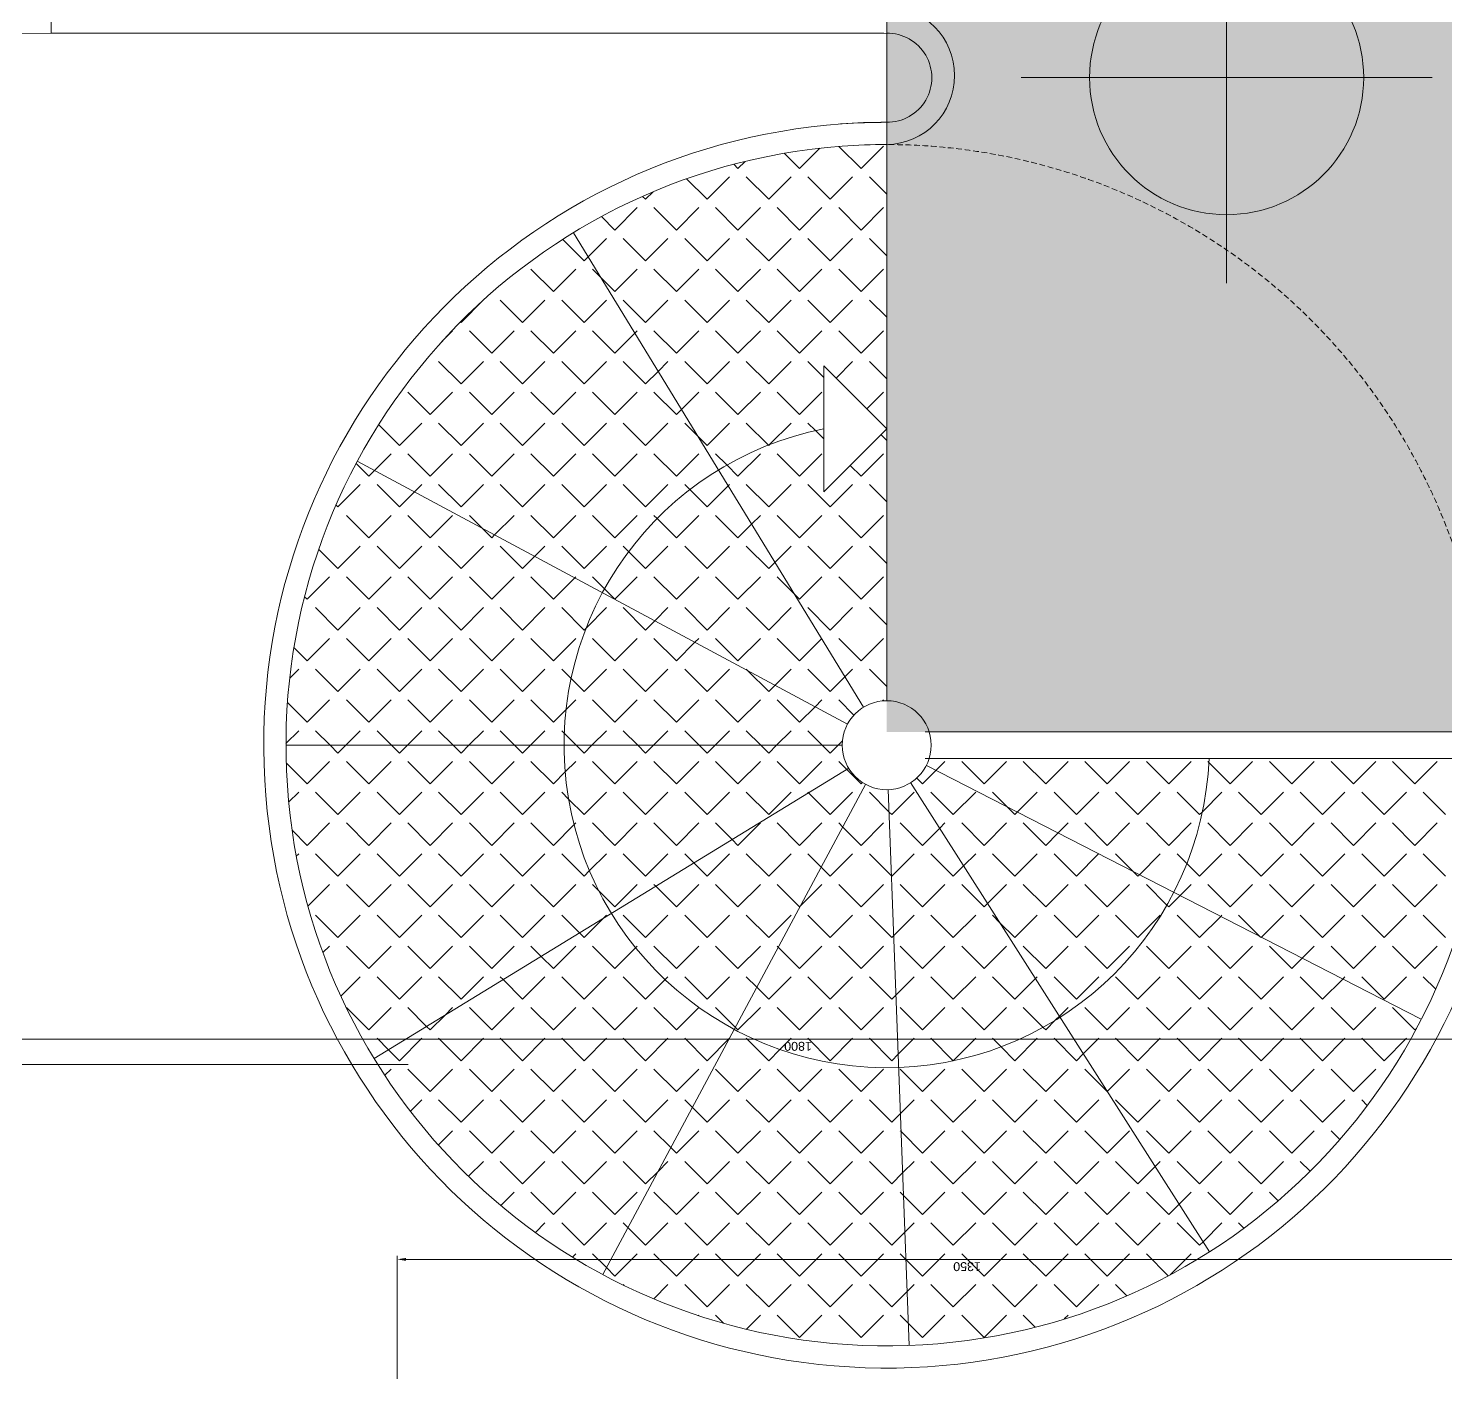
# Model space of a CAD drawing. Header units: millimetres. Extents: x 47631 to 558803, y 29659 to 315570.
# Drawn here: x 476842 to 478435, y 302794 to 304305 of the extents above; entities that cross this region are included whole.
import ezdxf

# ---------------------------------------------------------------- set-up
doc = ezdxf.new("R2010")
doc.units = ezdxf.units.MM
doc.linetypes.add('GP kota 13.83_20.63_22.63_PBS_arhitektura$0$HIDDEN', pattern=[9.525, 6.35, -3.175])
doc.styles.add('GP kota 13.83_20.63_22.63_PBS_arhitektura$0$KOTE', font='arial.ttf')
doc.styles.add('GP kota 13.83_20.63_22.63_PBS_strojarstvo_rashladni_sustav$0$Arial', font='arial.ttf')

msp = doc.modelspace()

# ---------------------------------------------------------------- hatches: boundary and pattern name
at = {"linetype": 'Continuous', "lineweight": 5, "true_color": 0x666666, "transparency": 33554562}
h = msp.add_hatch(color=251, dxfattribs=at)
h.dxf.hatch_style = 1
h.paths.add_polyline_path([(476809.6, 305499.5), (476806.7, 304349.6), (477806.8, 304349.8), (477806.8, 303514.3), (478606.8, 303514.3), (478606.8, 302399.5), (488606.8, 302399.5), (488606.8, 301699.5), (489756.8, 301699.5), (489756.8, 303449.7), (488356.8, 303449.7), (488106.8, 303199.7), (479606.8, 303199.7), (479606.8, 305499.5)])
at = {"linetype": 'Continuous', "lineweight": 20}
h = msp.add_hatch(color=2, dxfattribs=at)
h.paths.add_polyline_path([(478034.7, 304249.5), (478188.7, 304249.5), (478188.7, 304403.5, 0.414214)])
h.paths.add_polyline_path([(478188.7, 304095.6, 0.414214), (478342.6, 304249.5), (478188.7, 304249.5)])

# ---------------------------------------------------------------- linework, layer by layer
at = {"color": 2, "linetype": 'Continuous', "lineweight": 20}
for p, q in [((478188.7, 304480.5), (478188.7, 304018.6)), ((477957.7, 304249.5), (478419.6, 304249.5)), ((476249, 303140.3), (477268.9, 303140.3))]:
    msp.add_line(p, q, dxfattribs=at)
at = {"color": 20, "linetype": 'Continuous', "lineweight": 18}
for p, q in [((476867.8, 304349.7), (476867.8, 304299.4)), ((477806.8, 304299.5), (477806.8, 304349.5)), ((476867.8, 304299.4), (477803.7, 304299.4))]:
    msp.add_line(p, q, dxfattribs=at)
at = {"color": 4, "linetype": 'Continuous', "lineweight": 20}
for p, q in [((477806.8, 304299.5), (476806.8, 304299.3)), ((477806.8, 303549.3), (477806.8, 304299.5)), ((478606.8, 303514.3), (477850.1, 303514.3))]:
    msp.add_line(p, q, dxfattribs=at)
at = {"color": 254, "linetype": 'Continuous', "lineweight": 20}
for p, q in [((477777.9, 304147.4), (477753.1, 304172.2)), ((477777.9, 304147.4), (477803.1, 304172.5)), ((477639.6, 304147.4), (477647.6, 304155.3)), ((477708.8, 304147.4), (477691.7, 304164.5)), ((477708.8, 304147.4), (477731.6, 304170.1)), ((477639.6, 304147.4), (477634.9, 304152.1)), ((477605, 304112.8), (477582, 304135.8)), ((477605, 304112.8), (477630.2, 304137.9)), ((477674.2, 304112.8), (477649, 304137.9)), ((477674.2, 304112.8), (477699.3, 304137.9)), ((477743.3, 304112.8), (477718.2, 304137.9)), ((477743.3, 304112.8), (477768.5, 304137.9)), ((477806.8, 304118.5), (477787.3, 304137.9)), ((477535.9, 304112.8), (477532.5, 304116.1)), ((477535.9, 304112.8), (477544.4, 304121.3)), ((477501.3, 304078.2), (477486.2, 304093.4)), ((477501.3, 304078.2), (477526.5, 304103.4)), ((477570.5, 304078.2), (477545.3, 304103.4)), ((477570.5, 304078.2), (477595.6, 304103.4)), ((477639.6, 304078.2), (477614.5, 304103.4)), ((477639.6, 304078.2), (477664.8, 304103.4)), ((477708.8, 304078.2), (477683.6, 304103.4)), ((477708.8, 304078.2), (477733.9, 304103.4)), ((477777.9, 304078.2), (477752.8, 304103.4)), ((477777.9, 304078.2), (477803.1, 304103.4)), ((477466.7, 304043.6), (477442.7, 304067.7)), ((477471.3, 304048.1), (477491.9, 304068.8)), ((477535.9, 304043.6), (477510.8, 304068.8)), ((477535.9, 304043.6), (477561, 304068.8)), ((477605, 304043.6), (477579.9, 304068.8)), ((477605, 304043.6), (477630.2, 304068.8)), ((477674.2, 304043.6), (477649, 304068.8)), ((477674.2, 304043.6), (477699.3, 304068.8)), ((477743.3, 304043.6), (477718.2, 304068.8)), ((477743.3, 304043.6), (477768.5, 304068.8)), ((477806.8, 304049.4), (477787.3, 304068.8)), ((477466.7, 304043.6), (477471.3, 304048.1)), ((477432.2, 304009.1), (477407, 304034.2)), ((477432.2, 304009.1), (477457.3, 304034.2)), ((477485.4, 304024.9), (477476.2, 304034.2)), ((477501.3, 304009.1), (477526.5, 304034.2)), ((477570.5, 304009.1), (477545.3, 304034.2)), ((477570.5, 304009.1), (477595.6, 304034.2)), ((477639.6, 304009.1), (477614.5, 304034.2)), ((477639.6, 304009.1), (477664.8, 304034.2)), ((477708.8, 304009.1), (477683.6, 304034.2)), ((477708.8, 304009.1), (477733.9, 304034.2)), ((477777.9, 304009.1), (477752.8, 304034.2)), ((477777.9, 304009.1), (477803.1, 304034.2)), ((477501.3, 304009.1), (477485.4, 304024.9)), ((477328.5, 303974.5), (477353.3, 303999.4)), ((477397.6, 303974.5), (477372.5, 303999.6)), ((477397.6, 303974.5), (477422.7, 303999.6)), ((477466.7, 303974.5), (477441.6, 303999.6)), ((477466.7, 303974.5), (477491.9, 303999.6)), ((477535.9, 303974.5), (477510.8, 303999.6)), ((477535.9, 303974.5), (477561, 303999.6)), ((477605, 303974.5), (477579.9, 303999.6)), ((477605, 303974.5), (477630.2, 303999.6)), ((477674.2, 303974.5), (477649, 303999.6)), ((477674.2, 303974.5), (477699.3, 303999.6)), ((477743.3, 303974.5), (477718.2, 303999.6)), ((477743.3, 303974.5), (477768.5, 303999.6)), ((477806.8, 303980.2), (477787.3, 303999.6)), ((477306.8, 303952.8), (477319, 303965.1)), ((477328.5, 303974.5), (477327.9, 303975.1)), ((477363, 303939.9), (477337.9, 303965.1)), ((477363, 303939.9), (477388.2, 303965.1)), ((477432.2, 303939.9), (477407, 303965.1)), ((477432.2, 303939.9), (477457.3, 303965.1)), ((477501.3, 303939.9), (477476.2, 303965.1)), ((477523.7, 303962.3), (477526.5, 303965.1)), ((477570.5, 303939.9), (477545.3, 303965.1)), ((477570.5, 303939.9), (477595.6, 303965.1)), ((477639.6, 303939.9), (477614.5, 303965.1)), ((477639.6, 303939.9), (477664.8, 303965.1)), ((477708.8, 303939.9), (477683.6, 303965.1)), ((477708.8, 303939.9), (477733.9, 303965.1)), ((477777.9, 303939.9), (477752.8, 303965.1)), ((477777.9, 303939.9), (477803.1, 303965.1)), ((477501.3, 303939.9), (477523.7, 303962.3)), ((477328.5, 303905.3), (477303.3, 303930.5)), ((477328.5, 303905.3), (477353.6, 303930.5)), ((477397.6, 303905.3), (477372.5, 303930.5)), ((477397.6, 303905.3), (477422.7, 303930.5)), ((477466.7, 303905.3), (477441.6, 303930.5)), ((477466.7, 303905.3), (477491.9, 303930.5)), ((477535.9, 303905.3), (477510.8, 303930.5)), ((477535.9, 303905.3), (477550, 303919.4)), ((477550, 303919.4), (477561, 303930.5)), ((477605, 303905.3), (477579.9, 303930.5)), ((477605, 303905.3), (477630.2, 303930.5)), ((477674.2, 303905.3), (477649, 303930.5)), ((477674.2, 303905.3), (477699.3, 303930.5)), ((477736, 303912.7), (477718.2, 303930.5)), ((477749.8, 303911.8), (477768.5, 303930.5)), ((477806.8, 303911.1), (477787.3, 303930.5)), ((477293.9, 303870.8), (477268.7, 303895.9)), ((477293.9, 303870.8), (477319, 303895.9)), ((477363, 303870.8), (477337.9, 303895.9)), ((477363, 303870.8), (477388.2, 303895.9)), ((477432.2, 303870.8), (477407, 303895.9)), ((477432.2, 303870.8), (477457.3, 303895.9)), ((477501.3, 303870.8), (477476.2, 303895.9)), ((477501.3, 303870.8), (477526.5, 303895.9)), ((477570.5, 303870.8), (477545.3, 303895.9)), ((477576.2, 303876.5), (477595.6, 303895.9)), ((477639.6, 303870.8), (477614.5, 303895.9)), ((477639.6, 303870.8), (477664.8, 303895.9)), ((477708.8, 303870.8), (477683.6, 303895.9)), ((477708.8, 303870.8), (477733.9, 303895.9)), ((477784.4, 303877.2), (477803.1, 303895.9)), ((477570.5, 303870.8), (477576.2, 303876.5)), ((477259.3, 303836.2), (477235.9, 303859.6)), ((477259.3, 303836.2), (477284.4, 303861.3)), ((477328.5, 303836.2), (477303.3, 303861.3)), ((477328.5, 303836.2), (477353.6, 303861.3)), ((477397.6, 303836.2), (477372.5, 303861.3)), ((477397.6, 303836.2), (477422.7, 303861.3)), ((477466.7, 303836.2), (477441.6, 303861.3)), ((477466.7, 303836.2), (477491.9, 303861.3)), ((477535.9, 303836.2), (477510.8, 303861.3)), ((477535.9, 303836.2), (477561, 303861.3)), ((477594.2, 303847), (477579.9, 303861.3)), ((477605, 303836.2), (477630.2, 303861.3)), ((477673.8, 303836.6), (477649, 303861.3)), ((477675.1, 303837.1), (477699.3, 303861.3)), ((477726.6, 303852.9), (477718.2, 303861.3)), ((477736, 303843.5), (477726.6, 303852.9)), ((477605, 303836.2), (477594.2, 303847)), ((477674.2, 303836.2), (477673.8, 303836.6)), ((477674.2, 303836.2), (477675.1, 303837.1)), ((477806.8, 303841.9), (477800.3, 303848.4)), ((477231.2, 303808.1), (477249.9, 303826.8)), ((477293.9, 303801.6), (477268.7, 303826.8)), ((477293.9, 303801.6), (477319, 303826.8)), ((477363, 303801.6), (477337.9, 303826.8)), ((477363, 303801.6), (477388.2, 303826.8)), ((477432.2, 303801.6), (477407, 303826.8)), ((477432.2, 303801.6), (477457.3, 303826.8)), ((477501.3, 303801.6), (477476.2, 303826.8)), ((477501.3, 303801.6), (477526.5, 303826.8)), ((477570.5, 303801.6), (477545.3, 303826.8)), ((477570.5, 303801.6), (477595.6, 303826.8)), ((477627.1, 303814.2), (477614.5, 303826.8)), ((477639.6, 303801.6), (477664.8, 303826.8)), ((477708.8, 303801.6), (477683.6, 303826.8)), ((477708.8, 303801.6), (477733.9, 303826.8)), ((477777.9, 303801.6), (477803.1, 303826.8)), ((477224.7, 303801.6), (477210.5, 303815.8)), ((477224.7, 303801.6), (477231.2, 303808.1)), ((477639.6, 303801.6), (477627.1, 303814.2)), ((477777.9, 303801.6), (477765.7, 303813.8)), ((477190.2, 303767), (477215.3, 303792.2)), ((477259.3, 303767), (477234.2, 303792.2)), ((477276.2, 303783.9), (477284.4, 303792.2)), ((477328.5, 303767), (477303.3, 303792.2)), ((477328.5, 303767), (477353.6, 303792.2)), ((477397.6, 303767), (477372.5, 303792.2)), ((477397.6, 303767), (477422.7, 303792.2)), ((477466.7, 303767), (477441.6, 303792.2)), ((477466.7, 303767), (477491.9, 303792.2)), ((477535.9, 303767), (477510.8, 303792.2)), ((477535.9, 303767), (477561, 303792.2)), ((477585.6, 303786.5), (477579.9, 303792.2)), ((477605, 303767), (477628.7, 303790.7)), ((477628.7, 303790.7), (477630.2, 303792.2)), ((477674.2, 303767), (477649, 303792.2)), ((477674.2, 303767), (477699.3, 303792.2)), ((477743.3, 303767), (477718.2, 303792.2)), ((477743.3, 303767), (477768.5, 303792.2)), ((477806.8, 303772.8), (477787.3, 303792.2)), ((477259.3, 303767), (477276.2, 303783.9)), ((477605, 303767), (477585.6, 303786.5)), ((477190.2, 303767), (477188, 303769.2)), ((477224.7, 303732.5), (477199.6, 303757.6)), ((477224.7, 303732.5), (477249.9, 303757.6)), ((477293.9, 303732.5), (477268.7, 303757.6)), ((477293.9, 303732.5), (477319, 303757.6)), ((477352.5, 303743), (477337.9, 303757.6)), ((477366.2, 303735.7), (477388.2, 303757.6)), ((477432.2, 303732.5), (477407, 303757.6)), ((477432.2, 303732.5), (477457.3, 303757.6)), ((477501.3, 303732.5), (477476.2, 303757.6)), ((477501.3, 303732.5), (477526.5, 303757.6)), ((477548.9, 303754.1), (477545.3, 303757.6)), ((477570.5, 303732.5), (477595.6, 303757.6)), ((477639.6, 303732.5), (477614.5, 303757.6)), ((477654.9, 303747.8), (477664.8, 303757.6)), ((477708.8, 303732.5), (477683.6, 303757.6)), ((477708.8, 303732.5), (477733.9, 303757.6)), ((477777.9, 303732.5), (477752.8, 303757.6)), ((477777.9, 303732.5), (477803.1, 303757.6)), ((477363, 303732.5), (477352.5, 303743)), ((477570.5, 303732.5), (477548.9, 303754.1)), ((477639.6, 303732.5), (477654.9, 303747.8)), ((477363, 303732.5), (477366.2, 303735.7)), ((477190.2, 303697.9), (477168.6, 303719.4)), ((477190.2, 303697.9), (477215.3, 303723)), ((477259.3, 303697.9), (477234.2, 303723)), ((477259.3, 303697.9), (477284.4, 303723)), ((477328.5, 303697.9), (477303.3, 303723)), ((477328.5, 303697.9), (477353.6, 303723)), ((477397.6, 303697.9), (477372.5, 303723)), ((477397.6, 303697.9), (477411.2, 303711.5)), ((477411.2, 303711.5), (477422.7, 303723)), ((477466.7, 303697.9), (477441.6, 303723)), ((477466.7, 303697.9), (477491.9, 303723)), ((477516.8, 303716.9), (477510.8, 303723)), ((477535.9, 303697.9), (477516.8, 303716.9)), ((477535.9, 303697.9), (477561, 303723)), ((477605, 303697.9), (477579.9, 303723)), ((477605, 303697.9), (477630.2, 303723)), ((477674.2, 303697.9), (477649, 303723)), ((477681.1, 303704.8), (477699.3, 303723)), ((477743.3, 303697.9), (477718.2, 303723)), ((477743.3, 303697.9), (477768.5, 303723)), ((477806.8, 303703.6), (477787.3, 303723)), ((477674.2, 303697.9), (477681.1, 303704.8)), ((477155.6, 303663.3), (477180.7, 303688.5)), ((477224.7, 303663.3), (477199.6, 303688.5)), ((477224.7, 303663.3), (477249.9, 303688.5)), ((477293.9, 303663.3), (477268.7, 303688.5)), ((477293.9, 303663.3), (477319, 303688.5)), ((477363, 303663.3), (477337.9, 303688.5)), ((477363, 303663.3), (477388.2, 303688.5)), ((477432.2, 303663.3), (477407, 303688.5)), ((477432.2, 303663.3), (477456.2, 303687.4)), ((477456.2, 303687.4), (477457.3, 303688.5)), ((477489.7, 303675), (477476.2, 303688.5)), ((477501.3, 303663.3), (477526.5, 303688.5)), ((477570.5, 303663.3), (477545.3, 303688.5)), ((477570.5, 303663.3), (477595.6, 303688.5)), ((477639.6, 303663.3), (477614.5, 303688.5)), ((477639.6, 303663.3), (477664.8, 303688.5)), ((477703, 303669.1), (477683.6, 303688.5)), ((477708.8, 303663.3), (477733.9, 303688.5)), ((477777.9, 303663.3), (477752.8, 303688.5)), ((477777.9, 303663.3), (477803.1, 303688.5)), ((477155.6, 303663.3), (477152.7, 303666.2)), ((477501.3, 303663.3), (477489.7, 303675)), ((477708.8, 303663.3), (477703, 303669.1)), ((477190.2, 303628.7), (477165, 303653.9)), ((477190.2, 303628.7), (477215.3, 303653.9)), ((477259.3, 303628.7), (477234.2, 303653.9)), ((477259.3, 303628.7), (477284.4, 303653.9)), ((477328.5, 303628.7), (477303.3, 303653.9)), ((477328.5, 303628.7), (477353.6, 303653.9)), ((477397.6, 303628.7), (477372.5, 303653.9)), ((477397.6, 303628.7), (477422.7, 303653.9)), ((477466.7, 303628.7), (477441.6, 303653.9)), ((477469, 303631), (477491.9, 303653.9)), ((477535.9, 303628.7), (477510.8, 303653.9)), ((477546.2, 303639.1), (477561, 303653.9)), ((477605, 303628.7), (477579.9, 303653.9)), ((477605, 303628.7), (477630.2, 303653.9)), ((477674.2, 303628.7), (477649, 303653.9)), ((477674.2, 303628.7), (477699.3, 303653.9)), ((477743.3, 303628.7), (477718.2, 303653.9)), ((477743.3, 303628.7), (477768.5, 303653.9)), ((477806.8, 303634.5), (477787.3, 303653.9)), ((477466.7, 303628.7), (477469, 303631)), ((477535.9, 303628.7), (477546.2, 303639.1)), ((477155.6, 303594.2), (477180.7, 303619.3)), ((477224.7, 303594.2), (477199.6, 303619.3)), ((477224.7, 303594.2), (477249.9, 303619.3)), ((477293.9, 303594.2), (477268.7, 303619.3)), ((477293.9, 303594.2), (477319, 303619.3)), ((477363, 303594.2), (477337.9, 303619.3)), ((477363, 303594.2), (477388.2, 303619.3)), ((477432.2, 303594.2), (477407, 303619.3)), ((477432.2, 303594.2), (477457.3, 303619.3)), ((477501.3, 303594.2), (477476.2, 303619.3)), ((477501.3, 303594.2), (477526.5, 303619.3)), ((477570.5, 303594.2), (477545.3, 303619.3)), ((477570.5, 303594.2), (477591.2, 303614.9)), ((477591.2, 303614.9), (477595.6, 303619.3)), ((477639.6, 303594.2), (477614.5, 303619.3)), ((477639.6, 303594.2), (477664.8, 303619.3)), ((477708.8, 303594.2), (477683.6, 303619.3)), ((477708.8, 303594.2), (477733.6, 303619)), ((477733.6, 303619), (477733.9, 303619.3)), ((477777.9, 303594.2), (477752.8, 303619.3)), ((477777.9, 303594.2), (477803.1, 303619.3)), ((477155.6, 303594.2), (477140.7, 303609)), ((477136, 303574.6), (477146.2, 303584.7)), ((477190.2, 303559.6), (477165, 303584.7)), ((477190.2, 303559.6), (477215.3, 303584.7)), ((477259.3, 303559.6), (477234.2, 303584.7)), ((477259.3, 303559.6), (477284.4, 303584.7)), ((477328.5, 303559.6), (477303.3, 303584.7)), ((477328.5, 303559.6), (477353.6, 303584.7)), ((477397.6, 303559.6), (477372.5, 303584.7)), ((477397.6, 303559.6), (477422.7, 303584.7)), ((477452.1, 303574.3), (477441.6, 303584.7)), ((477466.7, 303559.6), (477491.9, 303584.7)), ((477535.9, 303559.6), (477510.8, 303584.7)), ((477535.9, 303559.6), (477561, 303584.7)), ((477605, 303559.6), (477579.9, 303584.7)), ((477605, 303559.6), (477630.2, 303584.7)), ((477650.8, 303583), (477649, 303584.7)), ((477674.2, 303559.6), (477650.8, 303583)), ((477681.3, 303566.7), (477699.3, 303584.7)), ((477743.3, 303559.6), (477718.2, 303584.7)), ((477759.8, 303576.1), (477768.5, 303584.7)), ((477806.8, 303565.3), (477787.3, 303584.7)), ((477466.7, 303559.6), (477452.1, 303574.3)), ((477674.2, 303559.6), (477681.3, 303566.7)), ((477743.3, 303559.6), (477759.8, 303576.1)), ((477155.6, 303525), (477180.7, 303550.2)), ((477224.7, 303525), (477199.6, 303550.2)), ((477224.7, 303525), (477249.9, 303550.2)), ((477293.9, 303525), (477268.7, 303550.2)), ((477293.9, 303525), (477319, 303550.2)), ((477363, 303525), (477337.9, 303550.2)), ((477363, 303525), (477388.2, 303550.2)), ((477432.2, 303525), (477407, 303550.2)), ((477446.5, 303539.3), (477457.3, 303550.2)), ((477501.3, 303525), (477476.2, 303550.2)), ((477501.3, 303525), (477526.5, 303550.2)), ((477570.5, 303525), (477545.3, 303550.2)), ((477570.5, 303525), (477595.6, 303550.2)), ((477639.6, 303525), (477614.5, 303550.2)), ((477639.6, 303525), (477664.8, 303550.2)), ((477708.8, 303525), (477683.6, 303550.2)), ((477726.3, 303542.5), (477733.9, 303550.2)), ((477769.9, 303533.1), (477752.8, 303550.2)), ((477802, 303549.1), (477803.1, 303550.2)), ((477155.6, 303525), (477133.5, 303547.1)), ((477432.2, 303525), (477446.5, 303539.3)), ((477708.8, 303525), (477726.3, 303542.5)), ((477131.8, 303501.2), (477146.2, 303515.6)), ((477181.3, 303499.4), (477165, 303515.6)), ((477199.1, 303499.4), (477215.3, 303515.6)), ((477250.4, 303499.4), (477234.2, 303515.6)), ((477268.2, 303499.4), (477284.4, 303515.6)), ((477319.6, 303499.4), (477303.3, 303515.6)), ((477337.4, 303499.4), (477353.6, 303515.6)), ((477388.7, 303499.3), (477372.5, 303515.6)), ((477406.5, 303499.3), (477422.7, 303515.6)), ((477444.5, 303512.7), (477441.6, 303515.6)), ((477457.8, 303499.3), (477444.5, 303512.7)), ((477475.6, 303499.3), (477491.9, 303515.6)), ((477527, 303499.3), (477510.8, 303515.6)), ((477544.8, 303499.3), (477561, 303515.6)), ((477596.1, 303499.3), (477579.9, 303515.6)), ((477613.9, 303499.3), (477630.2, 303515.6)), ((477665.3, 303499.3), (477649, 303515.6)), ((477683.1, 303499.3), (477699.3, 303515.6)), ((477734.4, 303499.3), (477718.2, 303515.6)), ((477752.2, 303499.3), (477757, 303504.1)), ((477190.2, 303490.4), (477181.3, 303499.4)), ((477190.2, 303490.4), (477199.1, 303499.4)), ((477259.3, 303490.4), (477250.4, 303499.4)), ((477259.3, 303490.4), (477268.2, 303499.4)), ((477328.5, 303490.4), (477319.6, 303499.4)), ((477328.5, 303490.4), (477337.4, 303499.4)), ((477397.6, 303490.4), (477388.7, 303499.3)), ((477397.6, 303490.4), (477406.5, 303499.3)), ((477466.7, 303490.4), (477457.8, 303499.3)), ((477466.7, 303490.4), (477475.6, 303499.3)), ((477535.9, 303490.4), (477527, 303499.3)), ((477535.9, 303490.4), (477544.8, 303499.3)), ((477605, 303490.4), (477596.1, 303499.3)), ((477605, 303490.4), (477613.9, 303499.3)), ((477674.2, 303490.4), (477665.3, 303499.3)), ((477674.2, 303490.4), (477683.1, 303499.3)), ((477743.3, 303490.4), (477734.4, 303499.3)), ((477743.3, 303490.4), (477752.2, 303499.3)), ((477155.6, 303455.9), (477132.1, 303479.4)), ((477155.6, 303455.9), (477180.7, 303481)), ((477224.7, 303455.9), (477199.6, 303481)), ((477224.7, 303455.9), (477249.9, 303481)), ((477293.9, 303455.9), (477268.7, 303481)), ((477293.9, 303455.9), (477319, 303481)), ((477363, 303455.9), (477337.9, 303481)), ((477363, 303455.9), (477388.2, 303481)), ((477432.2, 303455.9), (477407, 303481)), ((477445.5, 303469.2), (477457.3, 303481)), ((477501.3, 303455.9), (477476.2, 303481)), ((477501.3, 303455.9), (477526.5, 303481)), ((477570.5, 303455.9), (477545.3, 303481)), ((477570.5, 303455.9), (477595.6, 303481)), ((477639.6, 303455.9), (477614.5, 303481)), ((477639.6, 303455.9), (477664.8, 303481)), ((477708.8, 303455.9), (477683.6, 303481)), ((477708.8, 303455.9), (477733.9, 303481)), ((477761.9, 303471.9), (477752.8, 303481)), ((477777.9, 303455.9), (477761.9, 303471.9)), ((477847.1, 303455.9), (477862.1, 303470.9)), ((477862.1, 303470.9), (477872.2, 303481)), ((477916.2, 303455.9), (477891.1, 303481)), ((477916.2, 303455.9), (477941.4, 303481)), ((477985.4, 303455.9), (477960.2, 303481)), ((477985.4, 303455.9), (478010.5, 303481)), ((478054.5, 303455.9), (478029.4, 303481)), ((478054.5, 303455.9), (478079.7, 303481)), ((478123.7, 303455.9), (478098.5, 303481)), ((478123.7, 303455.9), (478148.8, 303481)), ((478168.7, 303479.9), (478167.7, 303481)), ((478192.8, 303455.9), (478168.7, 303479.9)), ((478192.8, 303455.9), (478217.9, 303481)), ((478261.9, 303455.9), (478236.8, 303481)), ((478261.9, 303455.9), (478287.1, 303481)), ((478331.1, 303455.9), (478306, 303481)), ((478331.1, 303455.9), (478356.2, 303481)), ((478400.2, 303455.9), (478375.1, 303481)), ((478400.2, 303455.9), (478425.4, 303481)), ((477432.2, 303455.9), (477445.5, 303469.2)), ((477777.9, 303455.9), (477779.5, 303457.4)), ((477847.1, 303455.9), (477840.5, 303462.4)), ((477134.8, 303435.1), (477146.2, 303446.4)), ((477190.2, 303421.3), (477165, 303446.4)), ((477190.2, 303421.3), (477215.3, 303446.4)), ((477259.3, 303421.3), (477234.2, 303446.4)), ((477259.3, 303421.3), (477284.4, 303446.4)), ((477328.5, 303421.3), (477303.3, 303446.4)), ((477328.5, 303421.3), (477353.6, 303446.4)), ((477397.6, 303421.3), (477372.5, 303446.4)), ((477397.6, 303421.3), (477422.7, 303446.4)), ((477449.4, 303438.7), (477441.6, 303446.4)), ((477466.7, 303421.3), (477449.4, 303438.7)), ((477466.7, 303421.3), (477491.9, 303446.4)), ((477535.9, 303421.3), (477510.8, 303446.4)), ((477535.9, 303421.3), (477561, 303446.4)), ((477605, 303421.3), (477579.9, 303446.4)), ((477605, 303421.3), (477630.2, 303446.4)), ((477674.2, 303421.3), (477649, 303446.4)), ((477674.2, 303421.3), (477699.3, 303446.4)), ((477719, 303445.7), (477718.2, 303446.4)), ((477743.3, 303421.3), (477719, 303445.7)), ((477743.3, 303421.3), (477768.5, 303446.4)), ((477809.6, 303424.2), (477787.3, 303446.4)), ((477812.5, 303421.3), (477837.6, 303446.4)), ((477881.6, 303421.3), (477856.5, 303446.4)), ((477881.6, 303421.3), (477906.8, 303446.4)), ((477942.2, 303429.9), (477925.6, 303446.4)), ((477953.5, 303424.1), (477975.9, 303446.4)), ((478019.9, 303421.3), (477994.8, 303446.4)), ((478019.9, 303421.3), (478045.1, 303446.4)), ((478089.1, 303421.3), (478063.9, 303446.4)), ((478089.1, 303421.3), (478114.2, 303446.4)), ((478158.2, 303421.3), (478133.1, 303446.4)), ((478161.5, 303424.5), (478183.4, 303446.4)), ((478227.4, 303421.3), (478202.2, 303446.4)), ((478227.4, 303421.3), (478252.5, 303446.4)), ((478296.5, 303421.3), (478271.4, 303446.4)), ((478296.5, 303421.3), (478321.7, 303446.4)), ((478365.7, 303421.3), (478340.5, 303446.4)), ((478365.7, 303421.3), (478390.8, 303446.4)), ((478434.8, 303421.3), (478409.7, 303446.4)), ((477812.5, 303421.3), (477809.6, 303424.2)), ((477950.8, 303421.3), (477942.2, 303429.9)), ((477950.8, 303421.3), (477953.5, 303424.1)), ((478158.2, 303421.3), (478161.5, 303424.5)), ((477155.6, 303386.7), (477180.7, 303411.9)), ((477224.7, 303386.7), (477199.6, 303411.9)), ((477224.7, 303386.7), (477249.9, 303411.9)), ((477293.9, 303386.7), (477268.7, 303411.9)), ((477293.9, 303386.7), (477319, 303411.9)), ((477363, 303386.7), (477337.9, 303411.9)), ((477363, 303386.7), (477388.2, 303411.9)), ((477432.2, 303386.7), (477407, 303411.9)), ((477432.2, 303386.7), (477455.5, 303410)), ((477455.5, 303410), (477457.3, 303411.9)), ((477501.3, 303386.7), (477476.2, 303411.9)), ((477501.3, 303386.7), (477526.5, 303411.9)), ((477570.5, 303386.7), (477545.3, 303411.9)), ((477570.5, 303386.7), (477595.6, 303411.9)), ((477633.1, 303393.2), (477614.5, 303411.9)), ((477639.6, 303386.7), (477664.8, 303411.9)), ((477708.8, 303386.7), (477683.6, 303411.9)), ((477708.8, 303386.7), (477733.9, 303411.9)), ((477757.4, 303407.3), (477752.8, 303411.9)), ((477777.9, 303386.7), (477757.4, 303407.3)), ((477777.9, 303386.7), (477803.1, 303411.9)), ((477847.1, 303386.7), (477821.9, 303411.9)), ((477866.3, 303405.9), (477872.2, 303411.9)), ((477916.2, 303386.7), (477891.1, 303411.9)), ((477916.2, 303386.7), (477941.4, 303411.9)), ((477985.4, 303386.7), (477960.2, 303411.9)), ((477999.2, 303400.6), (478010.5, 303411.9)), ((478054.5, 303386.7), (478029.4, 303411.9)), ((478054.5, 303386.7), (478079.7, 303411.9)), ((478123.7, 303386.7), (478098.5, 303411.9)), ((478123.7, 303386.7), (478148.8, 303411.9)), ((478192.8, 303386.7), (478167.7, 303411.9)), ((478192.8, 303386.7), (478217.9, 303411.9)), ((478261.9, 303386.7), (478236.8, 303411.9)), ((478261.9, 303386.7), (478287.1, 303411.9)), ((478331.1, 303386.7), (478306, 303411.9)), ((478331.1, 303386.7), (478356.2, 303411.9)), ((478400.2, 303386.7), (478375.1, 303411.9)), ((478400.2, 303386.7), (478425.4, 303411.9)), ((477155.6, 303386.7), (477138.6, 303403.7)), ((477639.6, 303386.7), (477633.1, 303393.2)), ((477847.1, 303386.7), (477866.3, 303405.9)), ((477985.4, 303386.7), (477999.2, 303400.6)), ((477143.4, 303374.6), (477146.2, 303377.3)), ((477190.2, 303352.2), (477165, 303377.3)), ((477190.2, 303352.2), (477215.3, 303377.3)), ((477259.3, 303352.2), (477234.2, 303377.3)), ((477259.3, 303352.2), (477284.4, 303377.3)), ((477328.5, 303352.2), (477303.3, 303377.3)), ((477328.5, 303352.2), (477353.6, 303377.3)), ((477397.6, 303352.2), (477372.5, 303377.3)), ((477397.6, 303352.2), (477422.7, 303377.3)), ((477466.7, 303352.2), (477441.6, 303377.3)), ((477472.9, 303358.3), (477491.9, 303377.3)), ((477535.9, 303352.2), (477510.8, 303377.3)), ((477535.9, 303352.2), (477561, 303377.3)), ((477590.2, 303367), (477579.9, 303377.3)), ((477605, 303352.2), (477630.2, 303377.3)), ((477674.2, 303352.2), (477649, 303377.3)), ((477674.2, 303352.2), (477699.3, 303377.3)), ((477733.2, 303362.3), (477718.2, 303377.3)), ((477743.3, 303352.2), (477768.5, 303377.3)), ((477812.3, 303352.4), (477787.3, 303377.3)), ((477812.5, 303352.2), (477837.6, 303377.3)), ((477881.6, 303352.2), (477856.5, 303377.3)), ((477893.2, 303363.7), (477906.8, 303377.3)), ((477950.8, 303352.2), (477925.6, 303377.3)), ((477950.8, 303352.2), (477975.9, 303377.3)), ((478019.9, 303352.2), (477994.8, 303377.3)), ((478019.9, 303352.2), (478044.9, 303377.2)), ((478044.9, 303377.2), (478045.1, 303377.3)), ((478084.2, 303357), (478063.9, 303377.3)), ((478090.7, 303353.7), (478114.2, 303377.3)), ((478144, 303366.4), (478133.1, 303377.3)), ((478158.2, 303352.2), (478183.4, 303377.3)), ((478227.4, 303352.2), (478202.2, 303377.3)), ((478227.4, 303352.2), (478252.5, 303377.3)), ((478296.5, 303352.2), (478271.4, 303377.3)), ((478296.5, 303352.2), (478321.7, 303377.3)), ((478365.7, 303352.2), (478340.5, 303377.3)), ((478365.7, 303352.2), (478390.8, 303377.3)), ((478434.8, 303352.2), (478409.7, 303377.3)), ((477605, 303352.2), (477590.2, 303367)), ((477743.3, 303352.2), (477733.2, 303362.3)), ((477881.6, 303352.2), (477893.2, 303363.7)), ((478158.2, 303352.2), (478144, 303366.4)), ((477156.5, 303318.5), (477180.7, 303342.7)), ((477224.7, 303317.6), (477199.6, 303342.7)), ((477224.7, 303317.6), (477249.9, 303342.7)), ((477293.9, 303317.6), (477268.7, 303342.7)), ((477293.9, 303317.6), (477319, 303342.7)), ((477363, 303317.6), (477337.9, 303342.7)), ((477363, 303317.6), (477388.2, 303342.7)), ((477432.2, 303317.6), (477407, 303342.7)), ((477432.2, 303317.6), (477457.3, 303342.7)), ((477466.7, 303352.2), (477472.9, 303358.3)), ((477483.4, 303335.5), (477476.2, 303342.7)), ((477501.3, 303317.6), (477526.5, 303342.7)), ((477547.3, 303340.7), (477545.3, 303342.7)), ((477570.5, 303317.6), (477595.6, 303342.7)), ((477639.6, 303317.6), (477614.5, 303342.7)), ((477639.6, 303317.6), (477664.8, 303342.7)), ((477708.8, 303317.6), (477683.6, 303342.7)), ((477709.9, 303318.7), (477733.9, 303342.7)), ((477777.9, 303317.6), (477752.8, 303342.7)), ((477777.9, 303317.6), (477803.1, 303342.7)), ((477812.5, 303352.2), (477812.3, 303352.4)), ((477847.1, 303317.6), (477821.9, 303342.7)), ((477847.1, 303317.6), (477872.2, 303342.7)), ((477916.2, 303317.6), (477891.1, 303342.7)), ((477920.1, 303321.4), (477941.4, 303342.7)), ((477985.4, 303317.6), (477960.2, 303342.7)), ((477985.4, 303317.6), (478010.5, 303342.7)), ((478054.5, 303317.6), (478029.4, 303342.7)), ((478054.5, 303317.6), (478079.7, 303342.7)), ((478089.1, 303352.2), (478084.2, 303357)), ((478089.1, 303352.2), (478090.7, 303353.7)), ((478121.6, 303319.6), (478098.5, 303342.7)), ((478136.4, 303330.3), (478148.8, 303342.7)), ((478192.8, 303317.6), (478167.7, 303342.7)), ((478192.8, 303317.6), (478217.9, 303342.7)), ((478261.9, 303317.6), (478236.8, 303342.7)), ((478261.9, 303317.6), (478287.1, 303342.7)), ((478331.1, 303317.6), (478306, 303342.7)), ((478331.1, 303317.6), (478356.2, 303342.7)), ((478400.2, 303317.6), (478375.1, 303342.7)), ((478400.2, 303317.6), (478425.4, 303342.7)), ((477501.3, 303317.6), (477483.4, 303335.5)), ((477570.5, 303317.6), (477547.3, 303340.7)), ((478123.7, 303317.6), (478136.4, 303330.3)), ((477708.8, 303317.6), (477709.9, 303318.7)), ((477916.2, 303317.6), (477920.1, 303321.4)), ((478123.7, 303317.6), (478121.6, 303319.6)), ((477190.2, 303283), (477165, 303308.2)), ((477190.2, 303283), (477215.3, 303308.2)), ((477259.3, 303283), (477234.2, 303308.2)), ((477259.3, 303283), (477284.4, 303308.2)), ((477328.5, 303283), (477303.3, 303308.2)), ((477328.5, 303283), (477353.6, 303308.2)), ((477397.6, 303283), (477372.5, 303308.2)), ((477397.6, 303283), (477422.7, 303308.2)), ((477461.5, 303288.3), (477441.6, 303308.2)), ((477466.7, 303283), (477488.5, 303304.8)), ((477488.5, 303304.8), (477491.9, 303308.2)), ((477535.9, 303283), (477510.8, 303308.2)), ((477535.9, 303283), (477561, 303308.2)), ((477605, 303283), (477579.9, 303308.2)), ((477605, 303283), (477630.2, 303308.2)), ((477674.2, 303283), (477649, 303308.2)), ((477674.2, 303283), (477699.3, 303308.2)), ((477743.3, 303283), (477718.2, 303308.2)), ((477743.3, 303283), (477768.5, 303308.2)), ((477812.5, 303283), (477787.3, 303308.2)), ((477814.8, 303285.3), (477837.6, 303308.2)), ((477881.6, 303283), (477856.5, 303308.2)), ((477881.6, 303283), (477906.8, 303308.2)), ((477933.6, 303300.2), (477925.6, 303308.2)), ((477950.8, 303283), (477933.6, 303300.2)), ((477950.8, 303283), (477975.9, 303308.2)), ((478019.9, 303283), (477994.8, 303308.2)), ((478019.9, 303283), (478045.1, 303308.2)), ((478089.1, 303283), (478063.9, 303308.2)), ((478089.1, 303283), (478114.2, 303308.2)), ((478158.2, 303283), (478133.1, 303308.2)), ((478158.2, 303283), (478182.1, 303306.8)), ((478182.1, 303306.8), (478183.4, 303308.2)), ((478226.2, 303284.2), (478202.2, 303308.2)), ((478227.8, 303283.4), (478252.5, 303308.2)), ((478296.5, 303283), (478271.4, 303308.2)), ((478296.5, 303283), (478321.7, 303308.2)), ((478365.7, 303283), (478340.5, 303308.2)), ((478365.7, 303283), (478390.8, 303308.2)), ((478434.8, 303283), (478409.7, 303308.2)), ((477466.7, 303283), (477461.5, 303288.3)), ((477812.5, 303283), (477814.8, 303285.3)), ((478227.4, 303283), (478226.2, 303284.2)), ((478227.4, 303283), (478227.8, 303283.4)), ((477173.3, 303266.2), (477180.7, 303273.6)), ((477224.7, 303248.4), (477199.6, 303273.6)), ((477224.7, 303248.4), (477249.9, 303273.6)), ((477293.9, 303248.4), (477268.7, 303273.6)), ((477293.9, 303248.4), (477319, 303273.6)), ((477363, 303248.4), (477337.9, 303273.6)), ((477363, 303248.4), (477388.2, 303273.6)), ((477418.6, 303262), (477407, 303273.6)), ((477432.2, 303248.4), (477457.3, 303273.6)), ((477501.3, 303248.4), (477476.2, 303273.6)), ((477501.3, 303248.4), (477524.6, 303271.7)), ((477524.6, 303271.7), (477526.5, 303273.6)), ((477570.5, 303248.4), (477545.3, 303273.6)), ((477570.5, 303248.4), (477595.6, 303273.6)), ((477639.6, 303248.4), (477614.5, 303273.6)), ((477639.6, 303248.4), (477664.8, 303273.6)), ((477685, 303272.2), (477683.6, 303273.6)), ((477708.8, 303248.4), (477685, 303272.2)), ((477708.8, 303248.4), (477733.9, 303273.6)), ((477777.9, 303248.4), (477752.8, 303273.6)), ((477777.9, 303248.4), (477803.1, 303273.6)), ((477847.1, 303248.4), (477821.9, 303273.6)), ((477847.1, 303248.4), (477872.2, 303273.6)), ((477916.2, 303248.4), (477891.1, 303273.6)), ((477916.2, 303248.4), (477941.4, 303273.6)), ((477985.4, 303248.4), (477960.2, 303273.6)), ((477985.4, 303248.4), (478010.5, 303273.6)), ((478054.5, 303248.4), (478029.4, 303273.6)), ((478054.5, 303248.4), (478079.7, 303273.6)), ((478123.7, 303248.4), (478098.5, 303273.6)), ((478123.7, 303248.4), (478148.8, 303273.6)), ((478192.8, 303248.4), (478167.7, 303273.6)), ((478192.8, 303248.4), (478217.9, 303273.6)), ((478261.9, 303248.4), (478236.8, 303273.6)), ((478273.5, 303260), (478287.1, 303273.6)), ((478331.1, 303248.4), (478306, 303273.6)), ((478331.1, 303248.4), (478356.2, 303273.6)), ((478400.2, 303248.4), (478375.1, 303273.6)), ((478400.2, 303248.4), (478425.4, 303273.6)), ((477432.2, 303248.4), (477418.6, 303262)), ((478261.9, 303248.4), (478273.5, 303260)), ((477193.5, 303217.2), (477215.3, 303239)), ((477259.3, 303213.9), (477234.2, 303239)), ((477259.3, 303213.9), (477284.4, 303239)), ((477328.5, 303213.9), (477303.3, 303239)), ((477328.5, 303213.9), (477353.6, 303239)), ((477375.7, 303235.8), (477372.5, 303239)), ((477397.6, 303213.9), (477375.7, 303235.8)), ((477397.6, 303213.9), (477422.7, 303239)), ((477466.7, 303213.9), (477441.6, 303239)), ((477466.7, 303213.9), (477491.9, 303239)), ((477535.9, 303213.9), (477510.8, 303239)), ((477535.9, 303213.9), (477557.9, 303235.8)), ((477557.9, 303235.8), (477561, 303239)), ((477605, 303213.9), (477579.9, 303239)), ((477605, 303213.9), (477630.2, 303239)), ((477660.8, 303227.2), (477649, 303239)), ((477674.2, 303213.9), (477699.3, 303239)), ((477743.3, 303213.9), (477718.2, 303239)), ((477743.3, 303213.9), (477768.5, 303239)), ((477812.5, 303213.9), (477787.3, 303239)), ((477817.3, 303218.6), (477837.6, 303239)), ((477881.6, 303213.9), (477856.5, 303239)), ((477881.6, 303213.9), (477906.8, 303239)), ((477950.8, 303213.9), (477925.6, 303239)), ((477950.8, 303213.9), (477973.9, 303237)), ((477973.9, 303237), (477975.9, 303239)), ((478019.9, 303213.9), (477994.8, 303239)), ((478019.9, 303213.9), (478045.1, 303239)), ((478089.1, 303213.9), (478063.9, 303239)), ((478089.1, 303213.9), (478114.2, 303239)), ((478158.2, 303213.9), (478133.1, 303239)), ((478158.2, 303213.9), (478183.4, 303239)), ((478227.4, 303213.9), (478202.2, 303239)), ((478227.4, 303213.9), (478252.5, 303239)), ((478296.5, 303213.9), (478271.4, 303239)), ((478296.5, 303213.9), (478319.2, 303236.5)), ((478319.2, 303236.5), (478321.7, 303239)), ((478365.7, 303213.9), (478340.5, 303239)), ((478365.7, 303213.9), (478390.8, 303239)), ((478423.6, 303225.1), (478409.7, 303239)), ((477674.2, 303213.9), (477660.8, 303227.2)), ((477812.5, 303213.9), (477817.3, 303218.6)), ((477224.7, 303179.3), (477199.6, 303204.4)), ((477224.7, 303179.3), (477249.9, 303204.4)), ((477289.8, 303183.3), (477268.7, 303204.4)), ((477310.6, 303196), (477319, 303204.4)), ((477363, 303179.3), (477337.9, 303204.4)), ((477363, 303179.3), (477388.2, 303204.4)), ((477432.2, 303179.3), (477407, 303204.4)), ((477432.2, 303179.3), (477457.3, 303204.4)), ((477501.3, 303179.3), (477476.2, 303204.4)), ((477501.3, 303179.3), (477526.5, 303204.4)), ((477570.5, 303179.3), (477545.3, 303204.4)), ((477570.5, 303179.3), (477595.6, 303204.4)), ((477636.7, 303182.2), (477614.5, 303204.4)), ((477639.6, 303179.3), (477664.8, 303204.4)), ((477708.8, 303179.3), (477683.6, 303204.4)), ((477708.8, 303179.3), (477733.9, 303204.4)), ((477777.9, 303179.3), (477752.8, 303204.4)), ((477777.9, 303179.3), (477803.1, 303204.4)), ((477847.1, 303179.3), (477821.9, 303204.4)), ((477847.1, 303179.3), (477872.2, 303204.4)), ((477916.2, 303179.3), (477891.1, 303204.4)), ((477916.2, 303179.3), (477941.4, 303204.4)), ((477982.4, 303182.2), (477960.2, 303204.4)), ((478000.8, 303194.7), (478010.5, 303204.4)), ((478054.5, 303179.3), (478029.4, 303204.4)), ((478054.5, 303179.3), (478079.7, 303204.4)), ((478123.7, 303179.3), (478098.5, 303204.4)), ((478123.7, 303179.3), (478148.8, 303204.4)), ((478192.8, 303179.3), (478167.7, 303204.4)), ((478192.8, 303179.3), (478217.9, 303204.4)), ((478261.9, 303179.3), (478236.8, 303204.4)), ((478261.9, 303179.3), (478287.1, 303204.4)), ((478331.1, 303179.3), (478306, 303204.4)), ((478331.1, 303179.3), (478356.2, 303204.4)), ((478400.2, 303179.3), (478375.1, 303204.4)), ((477293.9, 303179.3), (477310.6, 303196)), ((477985.4, 303179.3), (477996.6, 303190.5)), ((477996.6, 303190.5), (478000.8, 303194.7)), ((477246.9, 303157.1), (477234.2, 303169.9)), ((477259.3, 303144.7), (477284.4, 303169.9)), ((477293.9, 303179.3), (477289.8, 303183.3)), ((477328.5, 303144.7), (477303.3, 303169.9)), ((477328.5, 303144.7), (477353.6, 303169.9)), ((477397.6, 303144.7), (477372.5, 303169.9)), ((477397.6, 303144.7), (477422.7, 303169.9)), ((477466.7, 303144.7), (477441.6, 303169.9)), ((477466.7, 303144.7), (477491.9, 303169.9)), ((477535.9, 303144.7), (477510.8, 303169.9)), ((477535.9, 303144.7), (477561, 303169.9)), ((477605, 303144.7), (477579.9, 303169.9)), ((477605, 303144.7), (477629.8, 303169.5)), ((477629.8, 303169.5), (477630.2, 303169.9)), ((477639.6, 303179.3), (477636.7, 303182.2)), ((477674.2, 303144.7), (477649, 303169.9)), ((477686.8, 303157.3), (477699.3, 303169.9)), ((477743.3, 303144.7), (477718.2, 303169.9)), ((477743.3, 303144.7), (477768.5, 303169.9)), ((477812.5, 303144.7), (477787.3, 303169.9)), ((477819.8, 303152), (477837.6, 303169.9)), ((477881.6, 303144.7), (477856.5, 303169.9)), ((477881.6, 303144.7), (477906.8, 303169.9)), ((477935.2, 303160.3), (477925.6, 303169.9)), ((477950.8, 303144.7), (477975.9, 303169.9)), ((477985.4, 303179.3), (477982.4, 303182.2)), ((478019.9, 303144.7), (477994.8, 303169.9)), ((478027.7, 303152.5), (478045.1, 303169.9)), ((478089.1, 303144.7), (478063.9, 303169.9)), ((478089.1, 303144.7), (478114.2, 303169.9)), ((478158.2, 303144.7), (478133.1, 303169.9)), ((478158.2, 303144.7), (478183.4, 303169.9)), ((478227.4, 303144.7), (478202.2, 303169.9)), ((478227.4, 303144.7), (478252.5, 303169.9)), ((478296.5, 303144.7), (478271.4, 303169.9)), ((478296.5, 303144.7), (478321.7, 303169.9)), ((478365.7, 303144.7), (478340.5, 303169.9)), ((478365.7, 303144.7), (478390.8, 303169.9)), ((478400.2, 303179.3), (478402, 303181)), ((477259.3, 303144.7), (477246.9, 303157.1)), ((477674.2, 303144.7), (477686.8, 303157.3)), ((477812.5, 303144.7), (477819.8, 303152)), ((477950.8, 303144.7), (477935.2, 303160.3)), ((478019.9, 303144.7), (478027.7, 303152.5)), ((477242.9, 303128.3), (477249.9, 303135.3)), ((477293.9, 303110.1), (477268.7, 303135.3)), ((477293.9, 303110.1), (477319, 303135.3)), ((477363, 303110.1), (477337.9, 303135.3)), ((477363, 303110.1), (477388.2, 303135.3)), ((477432.2, 303110.1), (477407, 303135.3)), ((477432.2, 303110.1), (477457.3, 303135.3)), ((477501.3, 303110.1), (477476.2, 303135.3)), ((477501.3, 303110.1), (477526.5, 303135.3)), ((477570.5, 303110.1), (477545.3, 303135.3)), ((477570.5, 303110.1), (477595.6, 303135.3)), ((477639.6, 303110.1), (477614.5, 303135.3)), ((477639.6, 303110.1), (477664.8, 303135.3)), ((477708.8, 303110.1), (477683.6, 303135.3)), ((477708.8, 303110.1), (477733.9, 303135.3)), ((477777.9, 303110.1), (477752.8, 303135.3)), ((477777.9, 303110.1), (477803.1, 303135.3)), ((477847.1, 303110.1), (477821.9, 303135.3)), ((477847.1, 303110.1), (477872.2, 303135.3)), ((477916.2, 303110.1), (477891.1, 303135.3)), ((477916.2, 303110.1), (477941.4, 303135.3)), ((477985.4, 303110.1), (477960.2, 303135.3)), ((477985.4, 303110.1), (478010.5, 303135.3)), ((478054.5, 303110.1), (478029.4, 303135.3)), ((478054.6, 303110.2), (478079.7, 303135.3)), ((478123.7, 303110.1), (478098.5, 303135.3)), ((478123.7, 303110.1), (478148.8, 303135.3)), ((478192.8, 303110.1), (478167.7, 303135.3)), ((478192.8, 303110.1), (478217.9, 303135.3)), ((478261.9, 303110.1), (478236.8, 303135.3)), ((478261.9, 303110.1), (478287.1, 303135.3)), ((478331.1, 303110.1), (478306, 303135.3)), ((478331.1, 303110.1), (478356.2, 303135.3)), ((478375.1, 303135.2), (478375.1, 303135.3)), ((478054.5, 303110.1), (478054.6, 303110.2)), ((477271.7, 303087.9), (477284.4, 303100.7)), ((477328.5, 303075.6), (477303.3, 303100.7)), ((477328.5, 303075.6), (477353.6, 303100.7)), ((477397.6, 303075.6), (477372.5, 303100.7)), ((477397.6, 303075.6), (477422.7, 303100.7)), ((477466.7, 303075.6), (477441.6, 303100.7)), ((477466.7, 303075.6), (477491.9, 303100.7)), ((477535.9, 303075.6), (477510.8, 303100.7)), ((477535.9, 303075.6), (477561, 303100.7)), ((477588.4, 303092.2), (477579.9, 303100.7)), ((477605, 303075.6), (477588.4, 303092.2)), ((477605, 303075.6), (477630.2, 303100.7)), ((477674.2, 303075.6), (477649, 303100.7)), ((477674.2, 303075.6), (477699.3, 303100.7)), ((477743.3, 303075.6), (477718.2, 303100.7)), ((477743.3, 303075.6), (477768.5, 303100.7)), ((477812.5, 303075.6), (477787.3, 303100.7)), ((477822.3, 303085.3), (477837.6, 303100.7)), ((477881.6, 303075.6), (477856.5, 303100.7)), ((477881.6, 303075.6), (477906.8, 303100.7)), ((477950.8, 303075.6), (477925.6, 303100.7)), ((477950.8, 303075.6), (477975.9, 303100.7)), ((478019.9, 303075.6), (477994.8, 303100.7)), ((478019.9, 303075.6), (478045.1, 303100.7)), ((478089.1, 303075.6), (478063.9, 303100.7)), ((478089.1, 303075.6), (478114.2, 303100.7)), ((478158.2, 303075.6), (478133.1, 303100.7)), ((478158.2, 303075.6), (478183.4, 303100.7)), ((478227.4, 303075.6), (478202.2, 303100.7)), ((478227.4, 303075.6), (478252.5, 303100.7)), ((478296.5, 303075.6), (478271.4, 303100.7)), ((478296.5, 303075.6), (478321.7, 303100.7)), ((478346.8, 303094.4), (478340.5, 303100.7)), ((477812.5, 303075.6), (477822.3, 303085.3)), ((477303, 303050.1), (477319, 303066.1)), ((477363, 303041), (477337.9, 303066.1)), ((477363, 303041), (477388.2, 303066.1)), ((477432.2, 303041), (477407, 303066.1)), ((477432.2, 303041), (477457.3, 303066.1)), ((477501.3, 303041), (477476.2, 303066.1)), ((477501.3, 303041), (477526.5, 303066.1)), ((477564.2, 303047.2), (477545.3, 303066.1)), ((477570.5, 303041), (477595.6, 303066.1)), ((477639.6, 303041), (477614.5, 303066.1)), ((477639.6, 303041), (477664.8, 303066.1)), ((477708.8, 303041), (477683.6, 303066.1)), ((477708.8, 303041), (477733.9, 303066.1)), ((477777.9, 303041), (477752.8, 303066.1)), ((477777.9, 303041), (477803.1, 303066.1)), ((477823, 303065), (477821.9, 303066.1)), ((477847.1, 303041), (477823, 303065)), ((477847.1, 303041), (477872.2, 303066.1)), ((477916.2, 303041), (477891.1, 303066.1)), ((477916.2, 303041), (477941.4, 303066.1)), ((477985.4, 303041), (477960.2, 303066.1)), ((477985.4, 303041), (478010.5, 303066.1)), ((478054.5, 303041), (478029.4, 303066.1)), ((478054.5, 303041), (478079.7, 303066.1)), ((478123.7, 303041), (478098.5, 303066.1)), ((478123.7, 303041), (478148.8, 303066.1)), ((478192.8, 303041), (478167.7, 303066.1)), ((478192.8, 303041), (478217.9, 303066.1)), ((478261.9, 303041), (478236.8, 303066.1)), ((478261.9, 303041), (478287.1, 303066.1)), ((478315.9, 303056.2), (478306, 303066.1)), ((477570.5, 303041), (477564.2, 303047.2)), ((477336.8, 303014.8), (477353.6, 303031.6)), ((477397.6, 303006.4), (477372.5, 303031.6)), ((477397.6, 303006.4), (477422.7, 303031.6)), ((477466.7, 303006.4), (477441.6, 303031.6)), ((477466.7, 303006.4), (477491.9, 303031.6)), ((477535.9, 303006.4), (477510.8, 303031.6)), ((477549.8, 303020.4), (477561, 303031.6)), ((477605, 303006.4), (477579.9, 303031.6)), ((477605, 303006.4), (477630.2, 303031.6)), ((477674.2, 303006.4), (477649, 303031.6)), ((477674.2, 303006.4), (477699.3, 303031.6)), ((477743.3, 303006.4), (477718.2, 303031.6)), ((477743.3, 303006.4), (477768.5, 303031.6)), ((477812.5, 303006.4), (477787.3, 303031.6)), ((477824.7, 303018.7), (477837.6, 303031.6)), ((477881.6, 303006.4), (477856.5, 303031.6)), ((477881.6, 303006.4), (477906.8, 303031.6)), ((477950.8, 303006.4), (477925.6, 303031.6)), ((477950.8, 303006.4), (477975.9, 303031.6)), ((478019.9, 303006.4), (477994.8, 303031.6)), ((478019.9, 303006.4), (478045.1, 303031.6)), ((478089.1, 303006.4), (478063.9, 303031.6)), ((478089.1, 303006.4), (478108.4, 303025.7)), ((478108.4, 303025.7), (478114.2, 303031.6)), ((478158.2, 303006.4), (478133.1, 303031.6)), ((478158.2, 303006.4), (478183.4, 303031.6)), ((478227.4, 303006.4), (478202.2, 303031.6)), ((478227.4, 303006.4), (478252.5, 303031.6)), ((478282.5, 303020.5), (478271.4, 303031.6)), ((477535.9, 303006.4), (477549.8, 303020.4)), ((477812.5, 303006.4), (477824.7, 303018.7)), ((477373.2, 302982), (477388.2, 302997)), ((477432.2, 302971.8), (477407, 302997)), ((477432.2, 302971.8), (477457.3, 302997)), ((477501.3, 302971.8), (477476.2, 302997)), ((477501.3, 302971.8), (477526.5, 302997)), ((477570.5, 302971.8), (477545.3, 302997)), ((477570.5, 302971.8), (477595.6, 302997)), ((477639.6, 302971.8), (477614.5, 302997)), ((477639.6, 302971.8), (477664.8, 302997)), ((477708.8, 302971.8), (477683.6, 302997)), ((477708.8, 302971.8), (477733.9, 302997)), ((477777.9, 302971.8), (477752.8, 302997)), ((477777.9, 302971.8), (477803.1, 302997)), ((477825.7, 302993.2), (477821.9, 302997)), ((477847.1, 302971.8), (477825.7, 302993.2)), ((477847.1, 302971.8), (477872.2, 302997)), ((477916.2, 302971.8), (477891.1, 302997)), ((477916.2, 302971.8), (477941.4, 302997)), ((477985.4, 302971.8), (477960.2, 302997)), ((477985.4, 302971.8), (478010.5, 302997)), ((478054.5, 302971.8), (478029.4, 302997)), ((478054.5, 302971.8), (478079.7, 302997)), ((478123.7, 302971.8), (478098.5, 302997)), ((478135.3, 302983.5), (478148.8, 302997)), ((478192.8, 302971.8), (478167.7, 302997)), ((478192.8, 302971.8), (478217.9, 302997)), ((478246.5, 302987.3), (478236.8, 302997)), ((478123.7, 302971.8), (478135.3, 302983.5)), ((477412.1, 302951.8), (477422.7, 302962.4)), ((477466.7, 302937.3), (477441.6, 302962.4)), ((477466.7, 302937.3), (477491.9, 302962.4)), ((477516, 302957.2), (477510.8, 302962.4)), ((477535.9, 302937.3), (477561, 302962.4)), ((477605, 302937.3), (477579.9, 302962.4)), ((477605, 302937.3), (477630.2, 302962.4)), ((477674.2, 302937.3), (477649, 302962.4)), ((477674.2, 302937.3), (477699.3, 302962.4)), ((477743.3, 302937.3), (477718.2, 302962.4)), ((477743.3, 302937.3), (477768.5, 302962.4)), ((477812.5, 302937.3), (477787.3, 302962.4)), ((477827.2, 302952), (477837.6, 302962.4)), ((477881.6, 302937.3), (477856.5, 302962.4)), ((477881.6, 302937.3), (477906.8, 302962.4)), ((477950.8, 302937.3), (477925.6, 302962.4)), ((477950.8, 302937.3), (477975.9, 302962.4)), ((478019.9, 302937.3), (477994.8, 302962.4)), ((478019.9, 302937.3), (478045.1, 302962.4)), ((478089.1, 302937.3), (478063.9, 302962.4)), ((478089.1, 302937.3), (478114.2, 302962.4)), ((478158.2, 302937.3), (478133.1, 302962.4)), ((478162.2, 302941.3), (478183.4, 302962.4)), ((478208.1, 302956.6), (478202.2, 302962.4)), ((477535.9, 302937.3), (477516, 302957.2)), ((477812.5, 302937.3), (477827.2, 302952)), ((478158.2, 302937.3), (478162.2, 302941.3)), ((477453.6, 302924.1), (477457.3, 302927.8)), ((477491.8, 302912.2), (477476.2, 302927.8)), ((477501.3, 302902.7), (477526.5, 302927.8)), ((477570.5, 302902.7), (477545.3, 302927.8)), ((477570.5, 302902.7), (477595.6, 302927.8)), ((477639.6, 302902.7), (477614.5, 302927.8)), ((477639.6, 302902.7), (477664.8, 302927.8)), ((477708.8, 302902.7), (477683.6, 302927.8)), ((477708.8, 302902.7), (477733.9, 302927.8)), ((477777.9, 302902.7), (477752.8, 302927.8)), ((477777.9, 302902.7), (477803.1, 302927.8)), ((477828.4, 302921.4), (477821.9, 302927.8)), ((477847.1, 302902.7), (477828.4, 302921.4)), ((477847.1, 302902.7), (477872.2, 302927.8)), ((477916.2, 302902.7), (477891.1, 302927.8)), ((477916.2, 302902.7), (477941.4, 302927.8)), ((477985.4, 302902.7), (477960.2, 302927.8)), ((477985.4, 302902.7), (478010.5, 302927.8)), ((478054.5, 302902.7), (478029.4, 302927.8)), ((478054.5, 302902.7), (478079.7, 302927.8)), ((478123.2, 302903.1), (478098.5, 302927.8)), ((478125.1, 302904.1), (478148.8, 302927.8)), ((477501.3, 302902.7), (477491.8, 302912.2)), ((477511.8, 302892.2), (477510.8, 302893.3)), ((477545, 302877.2), (477561, 302893.3)), ((477605, 302868.1), (477579.9, 302893.3)), ((477605, 302868.1), (477630.2, 302893.3)), ((477674.2, 302868.1), (477649, 302893.3)), ((477674.2, 302868.1), (477699.3, 302893.3)), ((477743.3, 302868.1), (477718.2, 302893.3)), ((477743.3, 302868.1), (477768.5, 302893.3)), ((477812.5, 302868.1), (477787.3, 302893.3)), ((477812.5, 302868.1), (477829.7, 302885.4)), ((477829.7, 302885.4), (477837.6, 302893.3)), ((477881.6, 302868.1), (477856.5, 302893.3)), ((477881.6, 302868.1), (477906.8, 302893.3)), ((477950.8, 302868.1), (477925.6, 302893.3)), ((477950.8, 302868.1), (477975.9, 302893.3)), ((478019.9, 302868.1), (477994.8, 302893.3)), ((478019.9, 302868.1), (478045.1, 302893.3)), ((478076.6, 302880.6), (478063.9, 302893.3)), ((477595.3, 302858.3), (477595.6, 302858.7)), ((477623.4, 302849.7), (477614.5, 302858.7)), ((477649.1, 302843), (477664.8, 302858.7)), ((477708.8, 302833.5), (477683.6, 302858.7)), ((477708.8, 302833.5), (477733.9, 302858.7)), ((477777.9, 302833.5), (477752.8, 302858.7)), ((477777.9, 302833.5), (477803.1, 302858.7)), ((477831.1, 302849.5), (477821.9, 302858.7)), ((477847.1, 302833.5), (477831.1, 302849.5)), ((477847.1, 302833.5), (477872.2, 302858.7)), ((477916.2, 302833.5), (477891.1, 302858.7)), ((477916.2, 302833.5), (477941.4, 302858.7)), ((477973.6, 302845.3), (477960.2, 302858.7)), ((478006.3, 302854.5), (478010.5, 302858.7))]:
    msp.add_line(p, q, dxfattribs=at)
at = {"color": 40, "linetype": 'Continuous', "lineweight": 20}
for p, q in [((477780.7, 303542), (477454.7, 304075.2)), ((477736, 303784.1), (477736, 303925.6)), ((477806.8, 303854.9), (477736, 303925.6)), ((477736, 303784.1), (477806.8, 303854.9)), ((477762.7, 303523), (477211.9, 303818.4)), ((477756.8, 303499.3), (477131.8, 303499.4)), ((477764.1, 303473.3), (477230.9, 303147.3)), ((477851.3, 303476.5), (478407.4, 303191.3)), ((477783.1, 303455.3), (477487.7, 302904.5)), ((477833.6, 303457.2), (478169.4, 302930)), ((477808.6, 303449.4), (477832, 302824.8))]:
    msp.add_line(p, q, dxfattribs=at)
at = {"color": 43, "linetype": 'Continuous', "lineweight": 15}
msp.add_line((478481.6, 303484.3), (477850.1, 303484.3), dxfattribs=at)
at = {"color": 5, "linetype": 'Continuous', "lineweight": 20}
for p, q in [((478596.8, 303169.1), (476816.8, 303169.1)), ((477256.8, 301671.6), (477256.8, 302925.5)), ((478596.8, 302921.5), (477266.8, 302921.5))]:
    msp.add_line(p, q, dxfattribs=at)
at = {"color": 2, "linetype": 'Continuous', "lineweight": 20}
msp.add_circle((478188.7, 304249.5), 154, dxfattribs=at)
at = {"color": 40, "linetype": 'Continuous', "lineweight": 20}
msp.add_circle((477806.8, 303499.3), 50, dxfattribs=at)
at = {"color": 20, "linetype": 'Continuous', "lineweight": 18}
for centre, radius, start, end in [((477805.5, 304251.9), 77.6, 270.9599, 89.0558), ((477807.3, 304249.4), 50.1, 269.349, 90.667), ((477806.8, 303499.3), 700, 94.096, 357.134), ((477806.8, 303499.3), 700.1, 89.9993, 94.248), ((477806.8, 303499.3), 675, 94.248, 358.7267), ((477806.8, 303499.3), 675, 89.9993, 94.248)]:
    msp.add_arc(centre, radius, start, end, dxfattribs=at)
at = {"color": 43, "linetype": 'Continuous', "lineweight": 15}
for radius, end in [(700, 94.096), (675, 90)]:
    msp.add_arc((477806.8, 303499.3), radius, 89.9993, end, dxfattribs=at)
at = {"color": 40, "linetype": 'GP kota 13.83_20.63_22.63_PBS_arhitektura$0$HIDDEN', "lineweight": 20}
msp.add_arc((477806.8, 303499.3), 675, 358.7267, 89.9993, dxfattribs=at)
at = {"color": 40, "linetype": 'Continuous', "lineweight": 20}
msp.add_arc((477806.8, 303499.3), 362.5, 101.2571, 357.6285, dxfattribs=at)
at = {"color": 5, "linetype": 'Continuous', "lineweight": 20}
msp.add_solid([(477266.8, 302923.1), (477266.8, 302919.8), (477256.8, 302921.5)], dxfattribs=at)

# ---------------------------------------------------------------- texts
at = {"color": 5, "linetype": 'Continuous', "lineweight": 20, "style": 'GP kota 13.83_20.63_22.63_PBS_strojarstvo_rashladni_sustav$0$Arial'}
for s, p in [('1800', (477722.7, 303165.9)), ('1350', (477912.6, 302918.3))]:
    msp.add_text(s, height=10, rotation=180, dxfattribs=at).set_placement(p)
at = {"color": 2, "linetype": 'Continuous', "lineweight": 20, "style": 'GP kota 13.83_20.63_22.63_PBS_arhitektura$0$KOTE', "width": 0.95}
msp.add_attdef('', (478429.4, 303864.2), '', height=222.7, dxfattribs=at)

doc.saveas('drawing.dxf')
